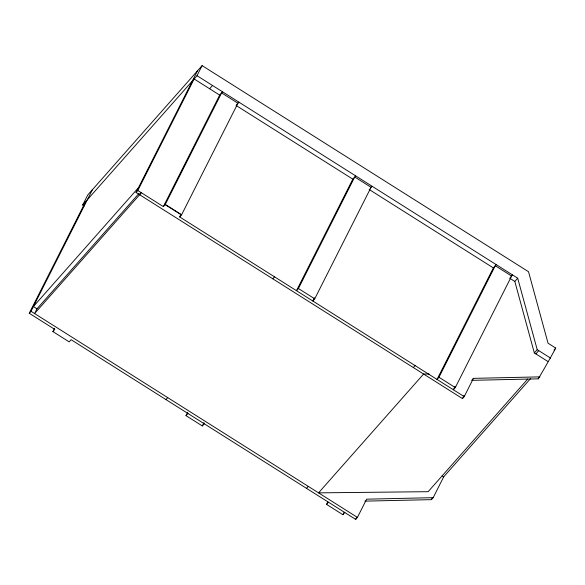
<?xml version="1.0" encoding="UTF-8"?>
<svg xmlns="http://www.w3.org/2000/svg" width="585" height="585" viewBox="0 0 585 585"><rect width="100%" height="100%" fill="white"/><g stroke="black" fill="none" stroke-linecap="round" stroke-linejoin="round"><path stroke-width="0.88" d="M84.174 205.935L82.704 205.006L87.794 194.922L202.11 65.615L528.533 271.733L548.035 343.198L555.75 348.068C550.09 358.451 544.299 368.747 538.215 378.846L471.685 380.345L473.433 378.363L539.962 376.864M530.624 378.502L443.686 476.841L433.171 497.667L366.634 499.166L357.42 517.403L355.673 519.385L71.129 339.709L69.206 341.889L52.877 331.578L54.8 329.399L29.25 313.267L85.585 201.737M29.25 313.267L30.998 311.293L92.43 189.679M138.996 193.438L36.965 308.843L34.588 313.553L141.38 192.757M52.877 331.578L54.522 328.317M473.433 378.363L464.219 396.608L462.472 398.582L136.049 192.472L197.481 70.858M136.049 192.472L137.797 190.491L194.132 78.968L219.682 95.099L222.563 91.83M82.704 205.006L197.021 75.699L202.11 65.615M139.632 194.732L140.429 193.167M137.797 190.491L163.347 206.622L219.682 95.099M163.347 206.622L165.27 204.45L221.605 92.92L237.934 103.231L181.599 214.761L179.675 216.933L464.219 396.608M179.675 216.933L180.904 214.49M204.26 423.774L202.337 425.953L186.008 415.642L187.653 412.381M202.337 425.953L203.982 422.692M355.695 175.895L352.813 179.164L296.478 290.686L298.401 288.515L354.737 176.984L371.065 187.295L314.73 298.825L312.799 300.997L314.445 297.743M344.814 512.526L342.89 514.705L326.562 504.394L327.797 501.952M342.89 514.705L344.126 512.263M355.673 519.385L356.477 517.798M496.248 264.647L493.367 267.915L437.032 379.438L438.955 377.266L495.29 265.736L511.619 276.047L455.284 387.577L453.36 389.749L455.006 386.495M462.472 398.582L464.073 395.416M364.886 501.14L431.416 499.641L432.242 498.018M538.215 378.846L539.026 377.245M209.62 88.744L212.509 85.483M138.426 187.756L33.382 306.577L36.965 308.843M236.494 104.861L238.892 102.141M165.964 399.599L167.72 397.617M272.764 278.796L274.511 276.822M370.1 188.385L372.023 186.205M186.008 415.642L187.931 413.463M306.525 488.351L308.273 486.369M413.317 367.548L415.065 365.574M510.178 277.678L512.577 274.957M547.772 361.413L534.324 352.923L514.822 281.458L517.703 278.197L197.021 75.699M326.562 504.394L328.485 502.215M534.324 352.923L537.205 349.662L517.703 278.197M535.867 353.903L538.756 350.634M527.758 379.014L428.147 491.685L318.554 492.862L423.598 374.042L429.083 373.983M554.01 350.027L555.75 348.068M431.416 499.641L433.171 497.667M236.011 105.41L352.813 179.164M369.142 189.474L493.367 267.915M509.696 278.226L514.822 281.458M537.205 349.662L550.653 358.152M165.27 204.45L181.599 214.761M298.401 288.515L314.73 298.825M438.955 377.266L455.284 387.577M164.392 204.15L181.372 214.87M442.165 475.876L443.686 476.841M30.998 311.293L357.42 517.403"/></g></svg>
